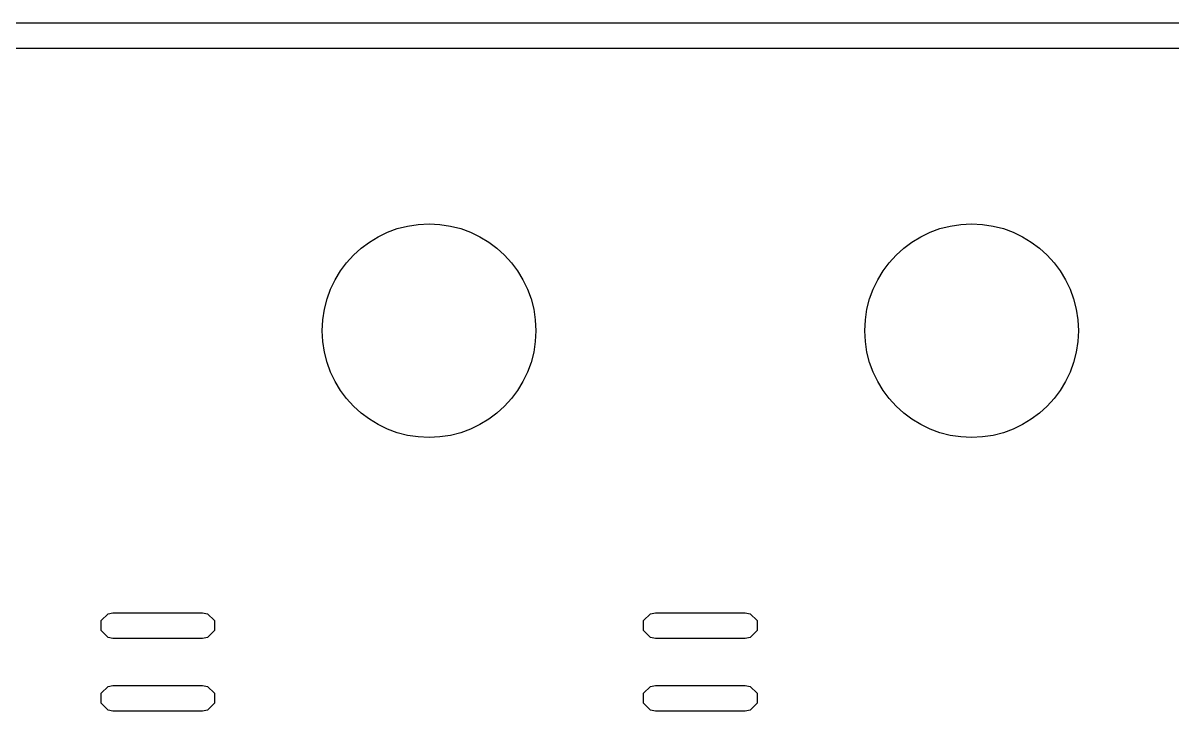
# Model space of a CAD drawing. Extents: x 90.4 to 161.7, y -143.1 to -81.8.
# Drawn here: x 130.55 to 135.93, y -133.96 to -130.74 of the extents above; entities that cross this region are included whole.
import ezdxf

# ---------------------------------------------------------------- set-up
doc = ezdxf.new("R2010")
doc.units = 0
doc.layers.add('BLACK', color=7, linetype='CONTINUOUS')

msp = doc.modelspace()

# ---------------------------------------------------------------- linework, layer by layer
at = {"layer": 'BLACK', "linetype": 'CONTINUOUS'}
for p, q in [((111.422241, -130.740939), (156.029281, -130.740939)), ((156.029281, -130.860939), (111.422241, -130.860939)), ((130.920328, -133.537978), (130.9528, -133.505506)), ((130.9528, -133.505506), (130.975761, -133.500939)), ((130.975761, -133.500939), (131.395761, -133.500939)), ((131.395761, -133.500939), (131.418722, -133.505506)), ((131.418722, -133.505506), (131.451194, -133.537978)), ((133.460328, -133.537978), (133.4928, -133.505506)), ((133.4928, -133.505506), (133.515761, -133.500939)), ((133.515761, -133.500939), (133.935761, -133.500939)), ((133.935761, -133.500939), (133.958722, -133.505506)), ((133.958722, -133.505506), (133.991194, -133.537978)), ((130.920328, -133.5839), (130.920328, -133.537978)), ((131.451194, -133.537978), (131.451194, -133.5839)), ((133.460328, -133.5839), (133.460328, -133.537978)), ((133.991194, -133.537978), (133.991194, -133.5839)), ((130.9528, -133.616372), (130.920328, -133.5839)), ((130.975761, -133.620939), (130.9528, -133.616372)), ((131.395761, -133.620939), (130.975761, -133.620939)), ((131.418722, -133.616372), (131.395761, -133.620939)), ((131.451194, -133.5839), (131.418722, -133.616372)), ((133.4928, -133.616372), (133.460328, -133.5839)), ((133.515761, -133.620939), (133.4928, -133.616372)), ((133.935761, -133.620939), (133.515761, -133.620939)), ((133.958722, -133.616372), (133.935761, -133.620939)), ((133.991194, -133.5839), (133.958722, -133.616372)), ((130.920328, -133.877978), (130.9528, -133.845506)), ((130.920328, -133.9239), (130.920328, -133.877978)), ((130.9528, -133.845506), (130.975761, -133.840939)), ((130.975761, -133.840939), (131.395761, -133.840939)), ((131.395761, -133.840939), (131.418722, -133.845506)), ((131.418722, -133.845506), (131.451194, -133.877978)), ((131.451194, -133.877978), (131.451194, -133.9239)), ((133.460328, -133.877978), (133.4928, -133.845506)), ((133.460328, -133.9239), (133.460328, -133.877978)), ((133.4928, -133.845506), (133.515761, -133.840939)), ((133.515761, -133.840939), (133.935761, -133.840939)), ((133.935761, -133.840939), (133.958722, -133.845506)), ((133.958722, -133.845506), (133.991194, -133.877978)), ((133.991194, -133.877978), (133.991194, -133.9239)), ((130.9528, -133.956372), (130.920328, -133.9239)), ((131.451194, -133.9239), (131.418722, -133.956372)), ((133.4928, -133.956372), (133.460328, -133.9239)), ((133.991194, -133.9239), (133.958722, -133.956372)), ((130.975761, -133.960939), (130.9528, -133.956372)), ((131.395761, -133.960939), (130.975761, -133.960939)), ((131.418722, -133.956372), (131.395761, -133.960939)), ((133.515761, -133.960939), (133.4928, -133.956372)), ((133.935761, -133.960939), (133.515761, -133.960939)), ((133.958722, -133.956372), (133.935761, -133.960939))]:
    msp.add_line(p, q, dxfattribs=at)
at = {"layer": 'BLACK'}
for centre in [(132.455761, -132.180939), (132.455761, -132.180939), (134.995761, -132.180939), (134.995761, -132.180939)]:
    msp.add_circle(centre, 0.5, dxfattribs=at)

doc.saveas('drawing.dxf')
